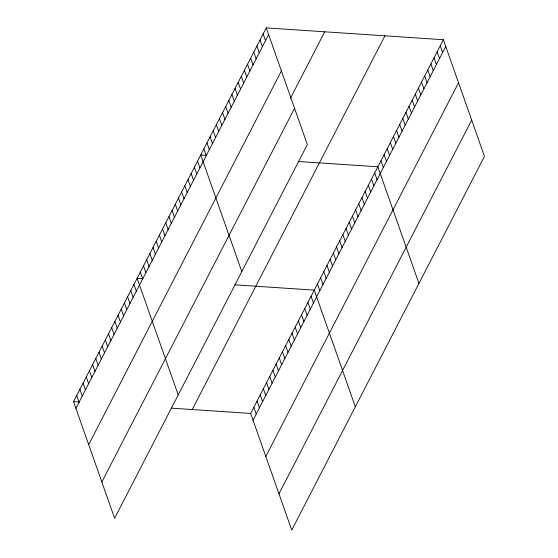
<?xml version="1.0" encoding="UTF-8"?>
<svg xmlns="http://www.w3.org/2000/svg" width="558" height="558" viewBox="0 0 558 558"><rect width="100%" height="100%" fill="white"/><g stroke="black" fill="none" stroke-linecap="round" stroke-linejoin="round"><path stroke-width="0.84" d="M266.264 27.9L307.339 144.543L114.613 518.27L73.537 401.627L266.264 27.9L443.387 39.73L484.463 156.373L291.736 530.1L250.661 413.457L443.387 39.73M75.909 408.358L268.635 34.631M88.68 444.628L281.406 70.901M290.39 98.361L324.714 31.806M101.842 482L294.568 108.273M192.21 409.558L384.936 35.824M253.032 420.195L445.758 46.46M265.803 456.465L458.53 82.73M278.965 493.83L471.691 120.103M206.418 155.347L200.734 154.971L241.809 271.606M298.502 161.499L377.864 166.8L418.939 283.436M142.82 278.679L137.135 278.296L178.211 394.938M234.897 284.831L314.259 290.125L355.334 406.768M73.537 401.627L79.222 402.011M171.299 408.156L250.661 413.457M440.269 45.784L442.64 52.515M437.144 51.831L439.516 58.562M434.026 57.886L436.398 64.616M430.909 63.933L433.28 70.664M427.784 69.987L430.155 76.718M424.666 76.034L427.037 82.765M421.548 82.089L423.92 88.82M418.423 88.136L420.795 94.867M415.305 94.19L417.677 100.921M412.188 100.238L414.552 106.969M409.063 106.292L411.434 113.023M405.945 112.339L408.316 119.07M402.82 118.394L405.192 125.125M399.702 124.441L402.074 131.172M396.585 130.495L398.956 137.226M393.46 136.543L395.831 143.28M390.342 142.597L392.713 149.328M387.224 148.644L389.596 155.382M384.099 154.699L386.471 161.429M380.981 160.746L383.353 167.484M374.683 172.966L377.055 179.697M371.502 179.132L373.874 185.863M368.322 185.298L370.693 192.029M365.141 191.464L367.513 198.195M361.961 197.63L364.332 204.361M358.78 203.796L361.152 210.533M355.599 209.961L357.971 216.699M352.419 216.127L354.79 222.865M349.238 222.3L351.61 229.031M346.058 228.466L348.429 235.197M342.884 234.632L345.249 241.363M339.703 240.798L342.075 247.529M263.146 33.954L265.517 40.685M336.523 246.964L338.894 253.695M260.021 40.002L262.393 46.733M333.342 253.13L335.714 259.861M256.903 46.056L259.275 52.787M330.162 259.296L332.533 266.026M253.778 52.103L256.15 58.834M326.981 265.462L329.353 272.192M250.661 58.158L253.032 64.888M323.8 271.627L326.172 278.365M247.543 64.205L249.914 70.936M320.62 277.793L322.991 284.531M244.418 70.259L246.789 76.99M317.439 283.959L319.811 290.697M241.3 76.306L243.672 83.037M238.182 82.361L240.554 89.092M311.078 296.298L313.45 303.029M235.058 88.408L237.429 95.139M307.897 302.464L310.269 309.195M231.94 94.462L234.311 101.193M304.724 308.63L307.095 315.361M228.822 100.51L231.193 107.241M301.543 314.796L303.915 321.527M225.697 106.564L228.069 113.295M298.363 320.962L300.734 327.692M222.579 112.611L224.951 119.342M295.182 327.127L297.554 333.858M219.461 118.666L221.826 125.397M292.001 333.293L294.373 340.024M216.337 124.713L218.708 131.444M288.821 339.459L291.192 346.19M213.219 130.767L215.59 137.498M285.64 345.625L288.012 352.363M210.094 136.815L212.465 143.546M282.46 351.791L284.831 358.529M206.976 142.869L209.348 149.6M279.279 357.957L281.651 364.695M203.858 148.916L206.23 155.647M276.098 364.13L278.47 370.861M272.918 370.296L275.289 377.027M197.553 161.136L199.924 167.867M269.744 376.462L272.109 383.193M194.379 167.302L196.744 174.033M266.564 382.628L268.935 389.358M191.199 173.468L193.57 180.199M263.383 388.793L265.754 395.524M188.018 179.634L190.39 186.365M260.202 394.959L262.574 401.69M184.838 185.8L187.209 192.531M257.022 401.125L259.393 407.856M181.657 191.966L184.028 198.697M253.841 407.291L256.213 414.022M178.476 198.132L180.848 204.863M175.296 204.298L177.667 211.036M172.115 210.464L174.487 217.201M168.934 216.63L171.306 223.367M165.754 222.802L168.125 229.533M162.573 228.968L164.945 235.699M159.393 235.134L161.764 241.865M156.219 241.3L158.591 248.031M153.038 247.466L155.41 254.197M149.858 253.632L152.229 260.363M146.677 259.798L149.049 266.529M143.497 265.964L145.868 272.695M140.316 272.13L142.688 278.867M133.955 284.461L136.326 291.199M130.774 290.634L133.146 297.365M127.594 296.8L129.965 303.531M124.413 302.966L126.785 309.697M121.239 309.132L123.604 315.863M118.059 315.298L120.43 322.029M114.878 321.464L117.25 328.195M111.698 327.63L114.069 334.361M108.517 333.796L110.889 340.526M105.336 339.962L107.708 346.699M102.156 346.127L104.527 352.865M98.975 352.293L101.347 359.031M95.795 358.459L98.166 365.197M92.614 364.632L94.986 371.363M89.433 370.798L91.805 377.529M86.253 376.964L88.624 383.695M83.079 383.13L85.444 389.861M79.899 389.296L82.27 396.027M76.718 395.462L79.09 402.192"/></g></svg>
